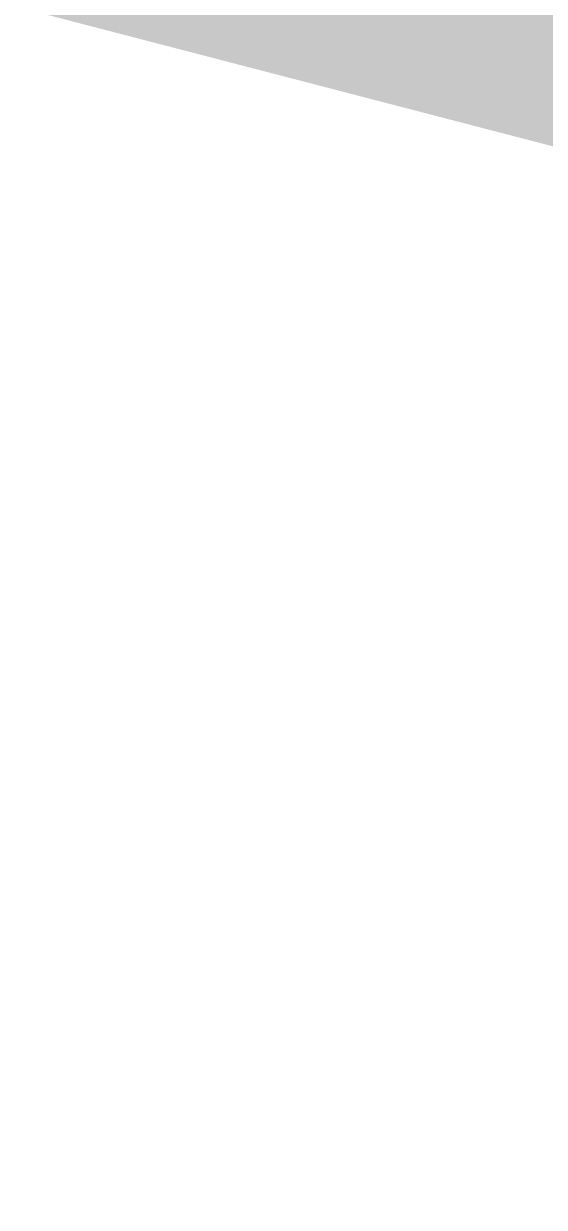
# Model space of a CAD drawing. Header units: inches. Extents: x 69197503 to 69201323, y 27704041 to 27705339.
# Drawn here: x 69200987.38 to 69200993.07, y 27704554.25 to 27704567.19 of the extents above; entities that cross this region are included whole.
import ezdxf

# ---------------------------------------------------------------- set-up
doc = ezdxf.new("R2010")
doc.units = ezdxf.units.IN
doc.header["$LTSCALE"] = 100
doc.header["$MEASUREMENT"] = 0
doc.layers.get('0').update_dxf_attribs({"linetype": 'CONTINUOUS'})
for name, color, linetype in [('A-IDEN-VNUM', 4, 'CONTINUOUS'), ('P-SANR-FIXT', 2, 'CONTINUOUS'), ('Rooms-Category-Color', 7, 'CONTINUOUS'), ('Rooms-College-Color', 7, 'CONTINUOUS'), ('Rooms-Department-Color', 7, 'CONTINUOUS'), ('Rooms-Division-Color', 7, 'CONTINUOUS'), ('Rooms-Information', 7, 'CONTINUOUS')]:
    doc.layers.add(name, color=color, linetype=linetype)
doc.styles.add('CP_ROOMVNUMBER', font='arial.ttf', dxfattribs={"width": 0.85, "height": 0.075})

# ---------------------------------------------------------------- blocks, each defined once
blk = doc.blocks.new('Polarpool - polarpool_plan_dwg-3382656-ar1all Departments')
at = {"flags": 128}
for points in [[(38.91065, 107.85318), (38.91023, 107.85243), (38.90039, 107.8421), (38.9032, 107.84445), (38.90313, 107.84433), (38.905, 107.84677), (38.90994, 107.8521), (38.91442, 107.84597), (38.9208, 107.8532)], [(38.85374, 107.77528), (38.85603, 107.77833), (38.86397, 107.78696)], [(39.06736, 107.77184), (39.0646, 107.76261), (39.06454, 107.76249)], [(39.06917, 107.7521), (39.06762, 107.74542), (39.07007, 107.75429), (39.06932, 107.75259), (39.07026, 107.75504), (39.07217, 107.76204), (39.0723, 107.76247)], [(38.99663, 107.69842), (38.99659, 107.69834), (39.00074, 107.71338)]]:
    blk.add_lwpolyline(points, dxfattribs=at)
for radius, start, end in [(1.75233, 45.00019, 134.99981), (1.74463, 49.50017, 130.49983), (1.72822, 45.00019, 134.99981), (1.71374, 49.50017, 130.49983)]:
    blk.add_arc((38.57293, 106.4392), radius, start, end)
for centre, major_axis, ratio, start_param, end_param in [((38.91684, 107.84587), (-0.00682, 0.00632), 0.933879, 5.00364, 6.186239), ((38.88525, 107.87822), (-0.02619, 0.0242), 0.940945, 2.247684, 3.063278), ((38.88525, 107.87822), (-0.02619, 0.0242), 0.940945, 2.02869, 2.193232), ((38.97209, 107.80435), (-0.06852, 0.04058), 0.334196, 6.215459, 6.289907), ((38.91012, 107.83823), (-0.00813, 0.00451), 0.937297, 4.777839, 5.955936), ((38.91019, 107.83835), (-0.00813, 0.00451), 0.937297, 4.777839, 5.955936), ((38.91136, 107.83996), (-0.00682, 0.00632), 0.933879, 5.00364, 6.186239), ((38.97632, 107.81198), (-0.06192, 0.03396), 0.337061, 6.202902, 6.27735), ((38.87474, 107.86686), (-0.02615, 0.02424), 0.934251, 2.266968, 3.065877), ((38.98631, 107.79852), (-0.08294, 0.04604), 0.348532, 0.032027, 0.608516), ((38.98944, 107.80417), (-0.07509, 0.04168), 0.348532, 0.15708, 2.984513), ((38.87286, 107.86426), (-0.03142, 0.01686), 0.943306, 2.032858, 2.822494), ((38.87285, 107.86424), (-0.03142, 0.01686), 0.943296, 2.032943, 2.822521), ((38.87285, 107.86424), (-0.03142, 0.01686), 0.943296, 1.790609, 1.978631), ((38.87286, 107.86426), (-0.03142, 0.01686), 0.943306, 1.790591, 1.978547), ((38.87474, 107.86686), (-0.02615, 0.02424), 0.934251, 2.030718, 2.212486), ((38.88679, 107.83285), (0.00563, 0.03521), 0.749098, 3.271167, 4.344707), ((38.88348, 107.83421), (0.02661, 0.02373), 0.788711, 4.228016, 4.890316), ((38.88576, 107.83301), (0.00538, 0.03525), 0.75426, 3.421641, 4.342799), ((38.88348, 107.83421), (0.02661, 0.02373), 0.788711, 3.788908, 4.170047), ((38.88576, 107.83301), (0.00538, 0.03525), 0.75426, 3.213181, 3.235751), ((38.88576, 107.83301), (0.00538, 0.03525), 0.75426, 3.243678, 3.363792), ((38.85786, 107.77526), (-0.0114, 0.0105), 0.886157, 4.996103, 6.085903), ((38.81774, 107.82238), (-0.03455, 0.03113), 0.901422, 2.306146, 2.958908), ((38.8189, 107.82352), (-0.03071, 0.03493), 0.889798, 2.408506, 3.063168), ((38.81774, 107.82238), (-0.03455, 0.03113), 0.901422, 2.025438, 2.257016), ((38.8189, 107.82352), (-0.03071, 0.03493), 0.889798, 2.12955, 2.359368), ((38.84903, 107.76568), (-0.0114, 0.0105), 0.886157, 4.99548, 6.074058), ((38.80614, 107.80836), (-0.0418, 0.0204), 0.909783, 2.085705, 2.69255), ((38.80618, 107.80844), (-0.0418, 0.02039), 0.90983, 2.085335, 2.692595), ((38.80946, 107.81323), (-0.03443, 0.03127), 0.895373, 2.329725, 2.951729), ((38.84715, 107.76301), (-0.01365, 0.00734), 0.892072, 4.771945, 5.843948), ((38.8472, 107.7631), (-0.01365, 0.00734), 0.892072, 4.771953, 5.844099), ((38.91052, 107.74531), (-0.05683, 0.02987), 0.437436, 6.17275, 6.273366), ((38.80946, 107.81323), (-0.03443, 0.03127), 0.895373, 2.02817, 2.281117), ((38.92514, 107.73676), (-0.07144, 0.03843), 0.451893, 0.15708, 2.984513), ((39.06323, 107.76461), (-0.00898, 0.00244), 0.933879, 4.099302, 4.466441), ((39.06323, 107.76461), (-0.00898, 0.00244), 0.933879, 3.218143, 4.033602), ((38.80614, 107.80836), (-0.0418, 0.0204), 0.909783, 1.770559, 2.037179), ((38.80618, 107.80844), (-0.0418, 0.02039), 0.90983, 1.770501, 2.036804), ((39.00301, 107.79716), (-0.06157, 0.03459), 0.337061, 3.147428, 3.221876), ((39.06111, 107.75683), (-0.00898, 0.00244), 0.933879, 4.369541, 4.480664), ((39.06111, 107.75683), (-0.00898, 0.00244), 0.933879, 3.232366, 4.303841), ((39.06037, 107.75499), (-0.00813, 0.00451), 0.937297, 4.70781, 4.712148), ((39.0603, 107.75486), (-0.00813, 0.00451), 0.937297, 3.468842, 4.646939), ((39.06037, 107.75499), (-0.00813, 0.00451), 0.937297, 3.468601, 4.64236), ((39.10736, 107.75483), (-0.03441, 0.00934), 0.929947, 0.085176, 1.071366), ((38.99878, 107.78954), (-0.07068, 0.03668), 0.334196, 3.13487, 3.209319), ((38.98631, 107.79852), (-0.08294, 0.04604), 0.348532, 2.241604, 3.094225), ((39.03846, 107.73793), (0.03108, 0.01748), 0.507879, 1.910182, 3.031048), ((39.03875, 107.73745), (0.02981, 0.01957), 0.528455, 1.869492, 2.981356), ((39.04205, 107.73476), (0.01238, 0.03344), 0.586483, 1.516135, 2.566109), ((39.10184, 107.73589), (-0.03141, 0.01688), 0.930644, 0.302946, 1.272481), ((39.10184, 107.73589), (-0.03141, 0.01688), 0.930642, 0.302943, 1.272477), ((39.10313, 107.73918), (-0.03443, 0.00927), 0.92048, 0.082903, 1.060519), ((38.99435, 107.70184), (-0.01505, 0.00373), 0.886157, 3.320454, 4.427705), ((38.94033, 107.72928), (-0.05624, 0.03096), 0.437436, 3.151412, 3.252028), ((38.99003, 107.68615), (-0.01365, 0.00734), 0.892072, 3.52071, 4.649669), ((38.99008, 107.68624), (-0.01365, 0.00734), 0.892072, 3.520784, 4.649673), ((38.99121, 107.68919), (-0.01505, 0.00373), 0.886157, 3.30478, 4.42688), ((39.05567, 107.69327), (-0.04522, 0.01089), 0.873487, 0.161635, 1.061058), ((39.05596, 107.69477), (-0.04599, 0.00692), 0.862882, 0.086334, 0.986477), ((39.05243, 107.67973), (-0.04525, 0.01077), 0.864065, 0.143144, 1.049136), ((39.05009, 107.67339), (-0.04128, 0.02144), 0.882427, 0.353851, 1.259999), ((39.05014, 107.67349), (-0.04127, 0.02144), 0.882488, 0.354002, 1.260119)]:
    blk.add_ellipse(centre, major_axis=major_axis, ratio=ratio, start_param=start_param, end_param=end_param)
for points, knots in [([(39.31284, 107.62606), (39.30245, 107.65228), (39.29015, 107.67774), (39.25177, 107.74423), (39.22216, 107.7832), (39.1558, 107.85074), (39.11948, 107.87973), (39.04056, 107.9284), (38.9979, 107.94798), (38.95258, 107.96237), (38.95167, 107.96265), (38.95076, 107.96294)], [1.832243, 1.832243, 1.832243, 1.832243, 7.289755, 7.289755, 16.686183, 16.686183, 25.613045, 25.613045, 34.628052, 34.628052, 34.812617, 34.812617, 34.812617, 34.812617]), ([(38.91483, 107.93264), (38.91327, 107.9234), (38.90828, 107.91311), (38.87982, 107.87484), (38.84028, 107.84222), (38.75748, 107.78598), (38.72905, 107.76769), (38.69709, 107.74757)], [36.004202, 36.004202, 36.004202, 36.004202, 45.296147, 45.296147, 67.226981, 67.226981, 76.653617, 76.653617, 76.653617, 76.653617]), ([(38.9412, 107.93185), (38.96794, 107.92353), (38.99402, 107.91313), (39.05533, 107.88296), (39.08951, 107.86108), (39.1571, 107.8063), (39.18952, 107.77222), (39.24416, 107.69756), (39.26652, 107.65711), (39.28351, 107.61455)], [1.237872, 1.237872, 1.237872, 1.237872, 5.10938, 5.10938, 10.691225, 10.691225, 17.156598, 17.156598, 23.519566, 23.519566, 23.519566, 23.519566]), ([(39.08644, 107.73797), (39.08701, 107.74214), (39.08713, 107.74657), (39.08532, 107.76377), (39.07908, 107.77933), (39.04859, 107.81143), (39.02878, 107.82593), (38.98441, 107.85059), (38.95739, 107.86094), (38.91449, 107.86661), (38.90145, 107.86268), (38.88794, 107.85555), (38.8846, 107.85326), (38.88163, 107.85079)], [-27.444415, -27.444415, -27.444415, -27.444415, -25.277751, -25.277751, -19.499979, -19.499979, -14.543944, -14.543944, -9.023582, -9.023582, -3.580445, -3.580445, -1.444443, -1.444443, -1.444443, -1.444443]), ([(38.91109, 107.85374), (38.91221, 107.85507), (38.91357, 107.8564), (38.91835, 107.85949), (38.92221, 107.8617), (38.93178, 107.8617)], [0.411748, 0.411748, 0.411748, 0.411748, 3.580445, 3.580445, 7.823215, 7.823215, 7.823215, 7.823215]), ([(38.94374, 107.86068), (38.96083, 107.8579), (38.98549, 107.84859), (39.02678, 107.82563), (39.0457, 107.81163), (39.07161, 107.78444), (39.07361, 107.7754), (39.07387, 107.7682), (39.07362, 107.76645), (39.07323, 107.76492)], [9.267658, 9.267658, 9.267658, 9.267658, 14.543944, 14.543944, 19.499979, 19.499979, 25.277751, 25.277751, 27.856163, 27.856163, 27.856163, 27.856163]), ([(39.06597, 107.78241), (39.06426, 107.78499), (39.06228, 107.78757), (39.056, 107.79497), (39.05118, 107.79977), (39.03688, 107.81226), (39.02652, 107.81978), (38.99772, 107.83748), (38.97808, 107.8466), (38.95098, 107.85488), (38.94231, 107.85673), (38.93043, 107.85772), (38.92667, 107.85775), (38.92182, 107.85722), (38.92061, 107.85704), (38.91939, 107.85678)], [1.707639, 1.707639, 1.707639, 1.707639, 2.532993, 2.532993, 4.066738, 4.066738, 6.52073, 6.52073, 10.447117, 10.447117, 12.49017, 12.49017, 13.511696, 13.511696, 13.858192, 13.858192, 13.858192, 13.858192]), ([(38.92556, 107.85532), (38.9263, 107.85548), (38.92708, 107.8556), (38.93071, 107.85605), (38.93397, 107.85606), (38.94456, 107.85523), (38.95274, 107.85353), (38.97857, 107.84567), (38.99769, 107.83683), (39.02557, 107.81967), (39.03558, 107.8124), (39.04919, 107.80048), (39.05372, 107.79594), (39.05977, 107.78876), (39.06178, 107.78606), (39.06438, 107.78188), (39.06523, 107.78032), (39.06618, 107.77821), (39.06643, 107.7776), (39.06664, 107.777)], [-13.806561, -13.806561, -13.806561, -13.806561, -13.511696, -13.511696, -12.49017, -12.49017, -10.447117, -10.447117, -6.52073, -6.52073, -4.066738, -4.066738, -2.532993, -2.532993, -1.574402, -1.574402, -0.975283, -0.975283, -0.726661, -0.726661, -0.726661, -0.726661]), ([(38.9007, 107.84245), (38.9018, 107.84363), (38.90288, 107.8448), (38.90509, 107.84718), (38.90621, 107.84839), (38.90801, 107.85034), (38.9087, 107.85109), (38.90965, 107.85211), (38.9099, 107.85239), (38.91016, 107.85267)], [0.143551, 0.143551, 0.143551, 0.143551, 1.019212, 1.019212, 1.937939, 1.937939, 2.512143, 2.512143, 2.727469, 2.727469, 2.727469, 2.727469]), ([(38.87559, 107.84497), (38.87534, 107.84469), (38.87508, 107.84442), (38.87415, 107.84341), (38.87347, 107.84268), (38.87169, 107.84075), (38.87058, 107.83956), (38.8684, 107.83721), (38.86733, 107.83606), (38.86624, 107.83489)], [-2.727469, -2.727469, -2.727469, -2.727469, -2.512143, -2.512143, -1.937939, -1.937939, -1.019212, -1.019212, -0.143551, -0.143551, -0.143551, -0.143551]), ([(38.89883, 107.84008), (38.89894, 107.84028), (38.89907, 107.84047), (38.89934, 107.84087), (38.89948, 107.84107), (38.89974, 107.84139), (38.89985, 107.84151), (38.9, 107.84168), (38.90004, 107.84173), (38.90008, 107.84177)], [0.0302233, 0.0302233, 0.0302233, 0.0302233, 0.2145855, 0.2145855, 0.4080147, 0.4080147, 0.528908, 0.528908, 0.574243, 0.574243, 0.574243, 0.574243]), ([(38.90624, 107.82), (38.90526, 107.82103), (38.90437, 107.82205), (38.90224, 107.82464), (38.90113, 107.82618), (38.8997, 107.82861), (38.89924, 107.82952), (38.89867, 107.83085), (38.89851, 107.83129), (38.89814, 107.83242), (38.89796, 107.8331), (38.89767, 107.83483), (38.89765, 107.83586), (38.89788, 107.83763), (38.89808, 107.83839), (38.89837, 107.83912)], [0.251795, 0.251795, 0.251795, 0.251795, 0.881284, 0.881284, 1.888465, 1.888465, 2.517953, 2.517953, 2.832698, 2.832698, 3.336288, 3.336288, 4.142033, 4.142033, 4.784111, 4.784111, 4.784111, 4.784111]), ([(38.86326, 107.83061), (38.86282, 107.82962), (38.8625, 107.82859), (38.86205, 107.82618), (38.86199, 107.82477), (38.8622, 107.8224), (38.86235, 107.82147), (38.86271, 107.81992), (38.86288, 107.81932), (38.86347, 107.81749), (38.86397, 107.81624), (38.86555, 107.8129), (38.86681, 107.81077), (38.86927, 107.8072), (38.87032, 107.80581), (38.87146, 107.80439)], [-4.784111, -4.784111, -4.784111, -4.784111, -4.142033, -4.142033, -3.336288, -3.336288, -2.832698, -2.832698, -2.517953, -2.517953, -1.888465, -1.888465, -0.881284, -0.881284, -0.251795, -0.251795, -0.251795, -0.251795]), ([(38.8656, 107.8342), (38.86554, 107.83414), (38.86549, 107.83408), (38.86529, 107.83385), (38.86515, 107.83369), (38.86481, 107.83325), (38.8646, 107.83298), (38.86424, 107.83244), (38.86407, 107.83217), (38.86391, 107.8319)], [-0.574243, -0.574243, -0.574243, -0.574243, -0.528908, -0.528908, -0.4080147, -0.4080147, -0.2145855, -0.2145855, -0.0302233, -0.0302233, -0.0302233, -0.0302233]), ([(38.90921, 107.81812), (38.90915, 107.81812), (38.9091, 107.81812), (38.90889, 107.81813), (38.90874, 107.81814), (38.90838, 107.81821), (38.90817, 107.81828), (38.90781, 107.81845), (38.90764, 107.81856), (38.9075, 107.81869)], [0.0136637, 0.0136637, 0.0136637, 0.0136637, 0.0341592, 0.0341592, 0.0888138, 0.0888138, 0.1762612, 0.1762612, 0.2596096, 0.2596096, 0.2596096, 0.2596096]), ([(39.00572, 107.75707), (39.00404, 107.75798), (39.00232, 107.75891), (38.99251, 107.76422), (38.98332, 107.76921), (38.96164, 107.78182), (38.94908, 107.78983), (38.92814, 107.8042), (38.91952, 107.81053), (38.91309, 107.81576)], [2.02296, 2.02296, 2.02296, 2.02296, 2.589018, 2.589018, 5.138206, 5.138206, 8.545419, 8.545419, 12.084752, 12.084752, 12.084752, 12.084752]), ([(38.86823, 107.80282), (38.86582, 107.80285), (38.86346, 107.80281), (38.84373, 107.80179), (38.8308, 107.797), (38.81681, 107.78872), (38.81344, 107.78633), (38.81036, 107.78379)], [-7.404226, -7.404226, -7.404226, -7.404226, -6.788646, -6.788646, -2.096383, -2.096383, -0.389696, -0.389696, -0.389696, -0.389696]), ([(38.87329, 107.80228), (38.87414, 107.80145), (38.87504, 107.80072), (38.87696, 107.79944), (38.87797, 107.7989), (38.87967, 107.79822), (38.88033, 107.798), (38.88122, 107.79778), (38.88143, 107.79773), (38.88165, 107.79768)], [-0.2597667, -0.2597667, -0.2597667, -0.2597667, -0.1762612, -0.1762612, -0.0888138, -0.0888138, -0.0341592, -0.0341592, -0.016648, -0.016648, -0.016648, -0.016648]), ([(38.84898, 107.78817), (38.85005, 107.78918), (38.85126, 107.79019), (38.85673, 107.79392), (38.86243, 107.79692), (38.87554, 107.79766), (38.87719, 107.79769), (38.87893, 107.79766)], [0.390186, 0.390186, 0.390186, 0.390186, 2.096383, 2.096383, 6.788646, 6.788646, 7.413533, 7.413533, 7.413533, 7.413533]), ([(38.99025, 107.74025), (38.98384, 107.74707), (38.97631, 107.75356), (38.96086, 107.76479), (38.95315, 107.76961), (38.94117, 107.77606), (38.9371, 107.77808), (38.92642, 107.78295), (38.91977, 107.78555), (38.90247, 107.79119), (38.89206, 107.79349), (38.87657, 107.79476), (38.87123, 107.79476), (38.86331, 107.79374), (38.86066, 107.79324), (38.8578, 107.79235), (38.85773, 107.79233), (38.85767, 107.79231)], [3.020762, 3.020762, 3.020762, 3.020762, 4.905049, 4.905049, 6.540066, 6.540066, 7.357574, 7.357574, 8.665587, 8.665587, 10.758408, 10.758408, 11.91927, 11.91927, 12.4997, 12.4997, 12.512789, 12.512789, 12.512789, 12.512789]), ([(38.88655, 107.79675), (38.89659, 107.79465), (38.91048, 107.7906), (38.938, 107.77873), (38.95174, 107.7713), (38.96802, 107.76026), (38.97173, 107.75758), (38.9753, 107.75481)], [-12.1943, -12.1943, -12.1943, -12.1943, -8.545419, -8.545419, -5.138206, -5.138206, -4.104358, -4.104358, -4.104358, -4.104358]), ([(38.86857, 107.78963), (38.87019, 107.79017), (38.87201, 107.79057), (38.87779, 107.79139), (38.88218, 107.79146), (38.8954, 107.79045), (38.90485, 107.78843), (38.92075, 107.78328), (38.92692, 107.78087), (38.93686, 107.77634), (38.94066, 107.77446), (38.95183, 107.76845), (38.95901, 107.76395), (38.97625, 107.75138), (38.98539, 107.74284), (38.99252, 107.73355), (38.99318, 107.73265), (38.9938, 107.73176)], [-12.497366, -12.497366, -12.497366, -12.497366, -11.91927, -11.91927, -10.758408, -10.758408, -8.665587, -8.665587, -7.357574, -7.357574, -6.540066, -6.540066, -4.905049, -4.905049, -2.289023, -2.289023, -2.007586, -2.007586, -2.007586, -2.007586]), ([(38.84785, 107.78706), (38.84788, 107.7871), (38.84793, 107.78714), (38.84801, 107.78723), (38.84806, 107.78728), (38.84814, 107.78736), (38.84818, 107.78739), (38.84822, 107.78743), (38.84824, 107.78744), (38.84825, 107.78745)], [-0.224001, -0.224001, -0.224001, -0.224001, -0.1520849, -0.1520849, -0.0766319, -0.0766319, -0.0294738, -0.0294738, -0.0117895, -0.0117895, -0.0117895, -0.0117895]), ([(38.80822, 107.78198), (38.80819, 107.78195), (38.80816, 107.78192), (38.80805, 107.78182), (38.80797, 107.78175), (38.80777, 107.78156), (38.80765, 107.78144), (38.80741, 107.7812), (38.8073, 107.78109), (38.8072, 107.78097)], [0.0117895, 0.0117895, 0.0117895, 0.0117895, 0.0294738, 0.0294738, 0.0766319, 0.0766319, 0.1520849, 0.1520849, 0.224001, 0.224001, 0.224001, 0.224001]), ([(38.83703, 107.7746), (38.83721, 107.77494), (38.83741, 107.77527), (38.83784, 107.77594), (38.83807, 107.77627), (38.83848, 107.7768), (38.83865, 107.777), (38.83888, 107.77727), (38.83894, 107.77734), (38.83901, 107.77742)], [-0.8339029, -0.8339029, -0.8339029, -0.8339029, -0.5661761, -0.5661761, -0.2852826, -0.2852826, -0.1097241, -0.1097241, -0.0438896, -0.0438896, -0.0438896, -0.0438896]), ([(39.07257, 107.76443), (39.07258, 107.7646), (39.07259, 107.76476), (39.0726, 107.76531), (39.07259, 107.76566), (39.07255, 107.76649), (39.07251, 107.76694), (39.07237, 107.76803), (39.07225, 107.76863), (39.07192, 107.77011), (39.07168, 107.77095), (39.07098, 107.77306), (39.07048, 107.77429), (39.06991, 107.77551), (39.0699, 107.77553), (39.06989, 107.77555)], [0.0516304, 0.0516304, 0.0516304, 0.0516304, 0.0719785, 0.0719785, 0.129115, 0.129115, 0.2205333, 0.2205333, 0.3668026, 0.3668026, 0.6008335, 0.6008335, 0.975283, 0.975283, 0.9809782, 0.9809782, 0.9809782, 0.9809782]), ([(38.79873, 107.77175), (38.79863, 107.77164), (38.79854, 107.77153), (38.79818, 107.77112), (38.79793, 107.77082), (38.79732, 107.77002), (38.79696, 107.76953), (38.79632, 107.76854), (38.79602, 107.76805), (38.79576, 107.76755)], [0.0438896, 0.0438896, 0.0438896, 0.0438896, 0.1097241, 0.1097241, 0.2852826, 0.2852826, 0.5661761, 0.5661761, 0.8339029, 0.8339029, 0.8339029, 0.8339029]), ([(38.88027, 107.70766), (38.87447, 107.71179), (38.86899, 107.71609), (38.85245, 107.7306), (38.84373, 107.74097), (38.8349, 107.75839), (38.83381, 107.76578), (38.83581, 107.77179)], [16.266722, 16.266722, 16.266722, 16.266722, 18.25958, 18.25958, 22.902886, 22.902886, 26.952536, 26.952536, 26.952536, 26.952536]), ([(38.79315, 107.75897), (38.79247, 107.75205), (38.79471, 107.74426), (38.80663, 107.72425), (38.81898, 107.71143), (38.8553, 107.68147), (38.8813, 107.66448), (38.93058, 107.63929), (38.95386, 107.63052), (38.98748, 107.62577), (38.99959, 107.62698), (39.01097, 107.6328), (39.01323, 107.63434), (39.0152, 107.63613)], [-26.168883, -26.168883, -26.168883, -26.168883, -22.902886, -22.902886, -18.25958, -18.25958, -12.006772, -12.006772, -6.516573, -6.516573, -2.506374, -2.506374, -1.37731, -1.37731, -1.37731, -1.37731]), ([(39.07249, 107.76243), (39.07232, 107.76179), (39.07215, 107.76116), (39.0717, 107.75949), (39.07142, 107.75847), (39.07096, 107.75678), (39.07079, 107.75613), (39.07052, 107.75516), (39.07043, 107.75483), (39.0702, 107.75398), (39.07006, 107.75345), (39.06969, 107.75208), (39.06946, 107.75124), (39.06905, 107.74971), (39.06887, 107.74903), (39.06868, 107.74834)], [0.137831, 0.137831, 0.137831, 0.137831, 0.482408, 0.482408, 1.033731, 1.033731, 1.378308, 1.378308, 1.550596, 1.550596, 1.826258, 1.826258, 2.267316, 2.267316, 2.618784, 2.618784, 2.618784, 2.618784]), ([(39.02094, 107.74861), (39.0189, 107.74979), (39.01668, 107.75105), (39.01326, 107.75295), (39.0122, 107.75354), (39.01112, 107.75413)], [0.073199, 0.073199, 0.073199, 0.073199, 0.995776, 0.995776, 1.390773, 1.390773, 1.390773, 1.390773]), ([(38.98168, 107.74963), (38.98457, 107.74718), (38.98734, 107.74468), (38.99457, 107.73767), (38.99864, 107.7331), (39.00357, 107.7266), (39.00501, 107.72449), (39.00622, 107.72253)], [-3.472171, -3.472171, -3.472171, -3.472171, -2.589018, -2.589018, -0.995776, -0.995776, -0.182746, -0.182746, -0.182746, -0.182746]), ([(39.02169, 107.74818), (39.02168, 107.74818), (39.02168, 107.74818), (39.02165, 107.7482), (39.02163, 107.74821), (39.02158, 107.74824), (39.02155, 107.74825), (39.02149, 107.74829), (39.02146, 107.7483), (39.02143, 107.74832)], [0.00211061, 0.00211061, 0.00211061, 0.00211061, 0.00527654, 0.00527654, 0.013719, 0.013719, 0.02722693, 0.02722693, 0.04010168, 0.04010168, 0.04010168, 0.04010168]), ([(39.02382, 107.7458), (39.02373, 107.74584), (39.02365, 107.74589), (39.02336, 107.74605), (39.02316, 107.7462), (39.02268, 107.74661), (39.02242, 107.74692), (39.02204, 107.7475), (39.0219, 107.74774), (39.02178, 107.748)], [0.0169388, 0.0169388, 0.0169388, 0.0169388, 0.0476108, 0.0476108, 0.1237881, 0.1237881, 0.2456719, 0.2456719, 0.3218363, 0.3218363, 0.3218363, 0.3218363]), ([(39.06668, 107.74367), (39.0659, 107.74258), (39.06495, 107.74165), (39.06206, 107.73964), (39.05987, 107.73882), (39.05572, 107.73816), (39.05397, 107.73806), (39.05114, 107.73816), (39.05017, 107.73823), (39.04755, 107.73851), (39.04585, 107.73878), (39.04128, 107.73973), (39.03827, 107.74055), (39.03255, 107.7424), (39.02991, 107.74336), (39.0272, 107.74443)], [0.383183, 0.383183, 0.383183, 0.383183, 1.341141, 1.341141, 2.873875, 2.873875, 3.831833, 3.831833, 4.310812, 4.310812, 5.077179, 5.077179, 6.303365, 6.303365, 7.280482, 7.280482, 7.280482, 7.280482]), ([(39.06843, 107.7474), (39.06841, 107.74734), (39.06839, 107.74727), (39.06832, 107.74702), (39.06827, 107.74685), (39.06812, 107.7464), (39.06802, 107.74614), (39.06781, 107.74563), (39.0677, 107.74539), (39.06758, 107.74516)], [0.0303019, 0.0303019, 0.0303019, 0.0303019, 0.0757548, 0.0757548, 0.1969626, 0.1969626, 0.390895, 0.390895, 0.5757368, 0.5757368, 0.5757368, 0.5757368]), ([(39.00991, 107.7039), (39.00987, 107.70491), (39.00978, 107.70576), (39.00941, 107.7083), (39.00906, 107.70976), (39.00786, 107.71393), (39.00685, 107.71638), (39.0034, 107.7235), (39.00054, 107.72786), (38.99696, 107.73246), (38.99672, 107.73276), (38.99648, 107.73307)], [0.154905, 0.154905, 0.154905, 0.154905, 0.286128, 0.286128, 0.572256, 0.572256, 1.144511, 1.144511, 2.289023, 2.289023, 2.370347, 2.370347, 2.370347, 2.370347]), ([(38.89638, 107.65071), (38.87501, 107.66499), (38.85245, 107.67764), (38.80466, 107.69978), (38.77942, 107.70911), (38.73738, 107.72108), (38.721, 107.72491), (38.69833, 107.72911), (38.69213, 107.73015), (38.68593, 107.73108)], [0.745425, 0.745425, 0.745425, 0.745425, 5.29252, 5.29252, 10.063243, 10.063243, 13.044944, 13.044944, 14.163082, 14.163082, 14.163082, 14.163082]), ([(39.08053, 107.71559), (39.08073, 107.71625), (39.08092, 107.7169), (39.08135, 107.71838), (39.08159, 107.7192), (39.08197, 107.72053), (39.08212, 107.72104), (39.08236, 107.72186), (39.08245, 107.72218), (39.08273, 107.72312), (39.08291, 107.72375), (39.08338, 107.72538), (39.08367, 107.72638), (39.08414, 107.72798), (39.08432, 107.7286), (39.0845, 107.72921)], [-2.618784, -2.618784, -2.618784, -2.618784, -2.267316, -2.267316, -1.826258, -1.826258, -1.550596, -1.550596, -1.378308, -1.378308, -1.033731, -1.033731, -0.482408, -0.482408, -0.137831, -0.137831, -0.137831, -0.137831]), ([(38.9976, 107.72561), (38.99794, 107.72496), (38.99827, 107.72432), (38.99938, 107.72194), (39.00003, 107.72023), (39.00068, 107.71779), (39.00084, 107.71699), (39.00097, 107.71583), (39.00099, 107.71545), (39.001, 107.7149), (39.00099, 107.71471), (39.00097, 107.71454), (39.00097, 107.71453), (39.00097, 107.71453)], [-1.353579, -1.353579, -1.353579, -1.353579, -1.144511, -1.144511, -0.572256, -0.572256, -0.286128, -0.286128, -0.143064, -0.143064, -0.071532, -0.071532, -0.071241, -0.071241, -0.071241, -0.071241]), ([(39.00704, 107.72114), (39.00715, 107.72096), (39.00725, 107.72079), (39.00747, 107.72043), (39.00759, 107.72025), (39.00778, 107.71996), (39.00786, 107.71984), (39.00796, 107.71969), (39.00799, 107.71965), (39.00802, 107.71961)], [-0.04010168, -0.04010168, -0.04010168, -0.04010168, -0.02722693, -0.02722693, -0.013719, -0.013719, -0.00527654, -0.00527654, -0.00211061, -0.00211061, -0.00211061, -0.00211061]), ([(39.00762, 107.71973), (39.00788, 107.71906), (39.00813, 107.71841), (39.01103, 107.71008), (39.01073, 107.70503), (39.00993, 107.70096)], [21.7935, 21.7935, 21.7935, 21.7935, 22.160222, 22.160222, 26.671518, 26.671518, 26.671518, 26.671518]), ([(39.00855, 107.71886), (39.00928, 107.71787), (39.01009, 107.71692), (39.01238, 107.7146), (39.01398, 107.71332), (39.01685, 107.71148), (39.01802, 107.71084), (39.01974, 107.71004), (39.02024, 107.70982), (39.02075, 107.70961)], [-0.3218363, -0.3218363, -0.3218363, -0.3218363, -0.2456719, -0.2456719, -0.1237881, -0.1237881, -0.0476108, -0.0476108, -0.0169388, -0.0169388, -0.0169388, -0.0169388]), ([(39.07907, 107.71176), (39.07924, 107.71206), (39.07939, 107.71237), (39.07968, 107.71302), (39.07982, 107.71337), (39.08003, 107.71393), (39.08011, 107.71416), (39.08021, 107.71447), (39.08023, 107.71455), (39.08026, 107.71464)], [-0.5757368, -0.5757368, -0.5757368, -0.5757368, -0.390895, -0.390895, -0.1969626, -0.1969626, -0.0757548, -0.0757548, -0.0303019, -0.0303019, -0.0303019, -0.0303019]), ([(39.02584, 107.70783), (39.02941, 107.70665), (39.03288, 107.70563), (39.04039, 107.7037), (39.04434, 107.70289), (39.05036, 107.70205), (39.05259, 107.70184), (39.05603, 107.70169), (39.05732, 107.70168), (39.06104, 107.70179), (39.06335, 107.70204), (39.06882, 107.70321), (39.07172, 107.70441), (39.07555, 107.70716), (39.07681, 107.70841), (39.07785, 107.70983)], [-7.280482, -7.280482, -7.280482, -7.280482, -6.303365, -6.303365, -5.077179, -5.077179, -4.310812, -4.310812, -3.831833, -3.831833, -2.873875, -2.873875, -1.341141, -1.341141, -0.383183, -0.383183, -0.383183, -0.383183]), ([(39.02774, 107.66613), (39.02947, 107.67741), (39.02879, 107.69012), (39.02343, 107.70483), (39.02305, 107.7058), (39.02265, 107.70679)], [-26.674037, -26.674037, -26.674037, -26.674037, -22.160222, -22.160222, -21.841357, -21.841357, -21.841357, -21.841357]), ([(39.00294, 107.67979), (39.00116, 107.6776), (38.99887, 107.67575), (38.9898, 107.67087), (38.98097, 107.66951), (38.95599, 107.67136), (38.93828, 107.67651), (38.91102, 107.68884), (38.90163, 107.69387), (38.8927, 107.69941)], [0.783653, 0.783653, 0.783653, 0.783653, 2.506374, 2.506374, 6.516573, 6.516573, 12.006772, 12.006772, 14.889412, 14.889412, 14.889412, 14.889412]), ([(39.00978, 107.70021), (39.00978, 107.70019), (39.00977, 107.70018), (39.00976, 107.70013), (39.00976, 107.70009), (39.00974, 107.69999), (39.00973, 107.69993), (39.00971, 107.69982), (39.00969, 107.69977), (39.00968, 107.69972)], [-0.187848, -0.187848, -0.187848, -0.187848, -0.1730179, -0.1730179, -0.1334709, -0.1334709, -0.0701958, -0.0701958, -0.0098867, -0.0098867, -0.0098867, -0.0098867]), ([(39.00647, 107.68663), (39.00644, 107.68653), (39.00642, 107.68643), (39.00632, 107.68606), (39.00624, 107.6858), (39.00602, 107.68513), (39.00587, 107.68473), (39.00554, 107.68396), (39.00537, 107.68359), (39.00519, 107.68323)], [-0.8422597, -0.8422597, -0.8422597, -0.8422597, -0.7757655, -0.7757655, -0.5984477, -0.5984477, -0.3147391, -0.3147391, -0.0443295, -0.0443295, -0.0443295, -0.0443295]), ([(38.67878, 107.68613), (38.6845, 107.68538), (38.69022, 107.68453), (38.71114, 107.68105), (38.72626, 107.6778), (38.76502, 107.66745), (38.78828, 107.65925), (38.83228, 107.63955), (38.85304, 107.62822), (38.87267, 107.61535)], [-14.163082, -14.163082, -14.163082, -14.163082, -13.044944, -13.044944, -10.063243, -10.063243, -5.29252, -5.29252, -0.745425, -0.745425, -0.745425, -0.745425])]:
    blk.add_open_spline(points, degree=3, knots=knots)
for points in [[(38.89877, 107.83996), (38.89877, 107.83997), (38.89877, 107.83998), (38.89878, 107.83998)], [(38.86384, 107.83177), (38.86383, 107.83176), (38.86383, 107.83175), (38.86383, 107.83175)], [(38.91017, 107.81816), (38.90991, 107.81815), (38.90964, 107.81814), (38.90938, 107.81813)], [(38.88216, 107.79758), (38.88219, 107.79758), (38.88223, 107.79757), (38.88226, 107.79757)], [(38.88231, 107.79756), (38.88253, 107.79752), (38.88275, 107.79748), (38.88298, 107.79744)], [(38.83958, 107.77804), (38.84219, 107.78089), (38.8448, 107.78373), (38.8474, 107.78657)], [(38.80674, 107.78047), (38.80431, 107.77782), (38.80185, 107.77513), (38.79935, 107.77242)], [(38.8369, 107.77435), (38.83691, 107.77438), (38.83692, 107.77441), (38.83694, 107.77443)], [(38.79562, 107.7673), (38.79561, 107.76728), (38.7956, 107.76725), (38.79559, 107.76723)], [(39.06753, 107.74504), (39.06753, 107.74504), (39.06752, 107.74504), (39.06752, 107.74504)], [(39.07899, 107.71161), (39.07899, 107.71161), (39.07899, 107.71161), (39.07899, 107.71161)], [(39.00952, 107.69906), (39.00857, 107.69521), (39.00763, 107.69135), (39.00668, 107.68747)], [(39.00509, 107.68305), (39.00508, 107.68302), (39.00506, 107.683), (39.00505, 107.68297)]]:
    blk.add_open_spline(points, degree=3)
blk = doc.blocks.new('Polarpool - Polarpool-3382658-ar1all Departments')
blk.add_arc((0, -9.377), 44.509, 45.0002, 134.9998)
blk.add_arc((0, -9.377), 44.509, 45.0002, 134.9998)
at = {"xscale": 25.40000000007192, "yscale": 25.40000000007192, "zscale": 25.40000000007192}
blk.add_blockref('Polarpool - polarpool_plan_dwg-3382656-ar1all Departments', (-979.752, -2712.933), dxfattribs=at)

msp = doc.modelspace()

# ---------------------------------------------------------------- hatches: boundary and pattern name
at = {"layer": 'Rooms-Category-Color', "true_color": 0xfbafa2}
msp.add_hatch(color=21, dxfattribs=at).paths.add_polyline_path([(69200849.325, 27704511.073), (69200893.724, 27704499.528), (69200895.8, 27704507.513), (69201035.408, 27704471.213), (69201067.367, 27704594.126), (69200883.361, 27704641.97), (69200880.561, 27704631.203), (69200876.811, 27704632.178), (69200862.373, 27704576.65), (69200866.123, 27704575.675)])
at = {"layer": 'Rooms-College-Color', "true_color": 0xffff64}
msp.add_hatch(color=51, dxfattribs=at).paths.add_polyline_path([(69200849.325, 27704511.073), (69200893.724, 27704499.528), (69200895.8, 27704507.513), (69201035.408, 27704471.213), (69201067.367, 27704594.126), (69200883.361, 27704641.97), (69200880.561, 27704631.203), (69200876.811, 27704632.178), (69200862.373, 27704576.65), (69200866.123, 27704575.675)])
at = {"layer": 'Rooms-Department-Color', "true_color": 0x604aed}
msp.add_hatch(color=173, dxfattribs=at).paths.add_polyline_path([(69200849.325, 27704511.073), (69200893.724, 27704499.528), (69200895.8, 27704507.513), (69201035.408, 27704471.213), (69201067.367, 27704594.126), (69200883.361, 27704641.97), (69200880.561, 27704631.203), (69200876.811, 27704632.178), (69200862.373, 27704576.65), (69200866.123, 27704575.675)])
at = {"layer": 'Rooms-Division-Color', "true_color": 0x604aed}
msp.add_hatch(color=173, dxfattribs=at).paths.add_polyline_path([(69200849.325, 27704511.073), (69200893.724, 27704499.528), (69200895.8, 27704507.513), (69201035.408, 27704471.213), (69201067.367, 27704594.126), (69200883.361, 27704641.97), (69200880.561, 27704631.203), (69200876.811, 27704632.178), (69200862.373, 27704576.65), (69200866.123, 27704575.675)])

# ---------------------------------------------------------------- block references
at = {"layer": 'P-SANR-FIXT', "rotation": 75.42494896880507}
msp.add_blockref('Polarpool - Polarpool-3382658-ar1all Departments', (69201011.579, 27704543.02), dxfattribs=at)

# ---------------------------------------------------------------- texts
at = {"layer": 'A-IDEN-VNUM', "style": 'CP_ROOMVNUMBER', "width": 0.85}
msp.add_text('0105-B0', height=22.5, rotation=345.4249, dxfattribs=at).set_placement((69200919.518, 27704563.36))

# ---------------------------------------------------------------- next in the draw order: texts
at = {"layer": 'Rooms-Information', "insert": (69200919.518, 27704563.36), "char_height": 3.214286, "width": 72, "attachment_point": 7, "rotation": 345.4249, "style": 'CP_ROOMVNUMBER', "bg_fill": 3, "box_fill_scale": 1.5, "bg_fill_color": 256, "bg_fill_true_color": 13158600, "bg_fill_transparency": 0}
msp.add_mtext('Bldg.160A, Room 105B^M^J120100-Athletics-Intercollegiate^M^JFICM: Athletic or Physical Education Service^M^JASF: 172', dxfattribs=at)

doc.saveas('drawing.dxf')
